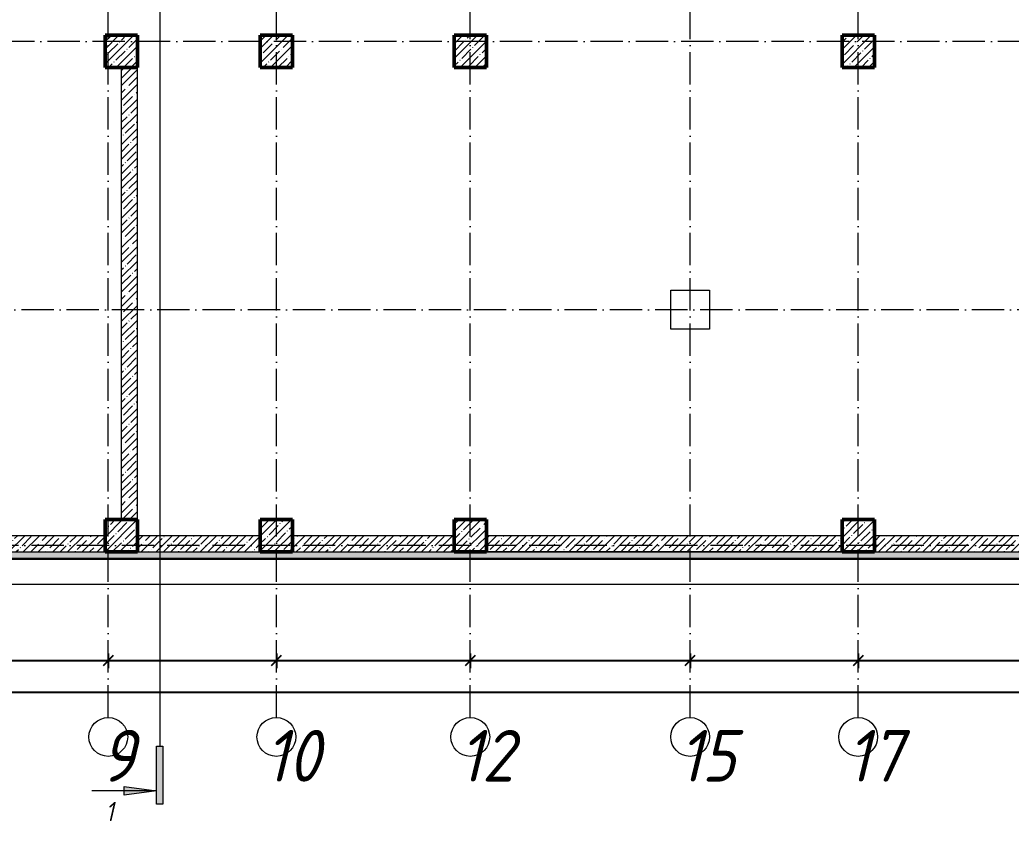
# Model space of a CAD drawing. Header units: millimetres. Extents: x -356862 to 418287, y 0 to 839748.
# Drawn here: x -337670 to -322335, y 452930 to 465334 of the extents above; entities that cross this region are included whole.
import ezdxf

# ---------------------------------------------------------------- set-up
doc = ezdxf.new("R2010")
doc.units = ezdxf.units.MM
doc.linetypes.add('50_200_ШТРИХ_1Т_ш5_п1_п1_', pattern=[700, 500, -100, 0, -100])
for name, color, linetype, lineweight in [('A-____-____-DIMS', 7, 'Continuous', 9), ('A-FLOR-____-OTLN', 7, 'Continuous', 9), ('A-WALL-____-MCUT', 7, 'Continuous', 13), ('A-WALL-____-MCUT-1', 7, 'Continuous', 9), ('A-WALL-____-MCUT-3', 7, 'Continuous', 9), ('A-WALL-____-PATT-1', 7, 'Continuous', 9), ('A-WALL-FNSH-MCUT-1', 7, 'Continuous', 9), ('G-____-____-SYMB', 7, 'Continuous', 9), ('S-COLS-____-MCUT', 7, 'Continuous', 50), ('S-COLS-____-OTLN', 7, 'Continuous', 9), ('S-GRID-____-IDEN', 7, 'Continuous', 9), ('S-GRID-____-OTLN-1', 7, '50_200_ШТРИХ_1Т_ш5_п1_п1_', 9)]:
    doc.layers.add(name, color=color, linetype=linetype, lineweight=lineweight)
doc.layers.add('G-____-____-SYMB-1', color=9, linetype='Continuous', lineweight=9, true_color=0x808080)
doc.styles.add('ISOCPEUR_I', font='isocpeui.ttf', dxfattribs={"width": 0.9, "height": 2.5})
doc.styles.add('ISOCPEUR_I_4', font='isocpeui.ttf', dxfattribs={"width": 0.85, "height": 2})
doc.dimstyles.new('ISO-2_5_0_9К_БОЛЬШОЙ_ОСИ', dxfattribs={"dimscale": 304.8, "dimtxt": 248.995294, "dimasz": 0.492126, "dimexe": 0.393701, "dimexo": 0, "dimgap": 0, "dimtad": 1, "dimdec": 0, "dimzin": 0, "dimdsep": 46, "dimtxsty": 'ISOCPEUR_I', "dimblk1": 'OBLIQUE', "dimblk2": 'OBLIQUE', "dimsah": 1, "dimcen": 0.09, "dimdle": 0.393701, "dimazin": 0, "dimtfac": 1, "dimtdec": 4, "dimtix": 1, "dimtmove": 0, "dimatfit": 3, "dimfxl": 1, "dimtvp": 1, "dimtolj": 1, "dimtzin": 0, "dimarcsym": 2})
pattern_1 = [(45, (-350751.34, 459015.94), (-114.04925, 114.04925), []), (45, (-350637.3, 459015.94), (-114.04925, 114.04925), [201.612, -40.322, 3.353, -36.97])]

# ---------------------------------------------------------------- blocks, each defined once
blk = doc.blocks.new('BSC_Колонна _Прямоугольная - 500х500-V69-АР1_Кладочный план подвала в осях 1-64_А-ГГ')
at = {"layer": 'S-COLS-____-OTLN'}
h = blk.add_hatch(dxfattribs=at)
h.set_pattern_fill('FP_80', color=256, style=0, pattern_type=2)
h.set_pattern_definition([(45, (-14650, -5831.04), (-114.0493, 114.0493), []), (45, (-14535.95, -5831.04), (-114.0493, 114.0493), [201.612, -40.322, 3.353, -36.97])])
h.paths.add_polyline_path([(-250, -250), (250, -250), (250, 250), (-250, 250)], flags=0)
at = {"layer": 'S-COLS-____-MCUT'}
for p, q in [((250, 250), (-250, 250)), ((-250, 250), (-250, -250)), ((250, -250), (250, 250)), ((-250, -250), (250, -250))]:
    blk.add_line(p, q, dxfattribs=at)
blk = doc.blocks.new('BSC_Колонна _Прямоугольная - 500х500-V77-АР1_Кладочный план подвала в осях 1-64_А-ГГ')
at = {"layer": 'S-COLS-____-OTLN'}
h = blk.add_hatch(dxfattribs=at)
h.set_pattern_fill('FP_88', color=256, style=0, pattern_type=2)
h.set_pattern_definition([(45, (-20050, 1668.96), (-114.0493, 114.0493), []), (45, (-19935.95, 1668.96), (-114.0493, 114.0493), [201.613, -40.323, 3.353, -36.97])])
h.paths.add_polyline_path([(-250, -250), (250, -250), (250, 250), (-250, 250)], flags=0)
at = {"layer": 'S-COLS-____-MCUT'}
for p, q in [((250, 250), (-250, 250)), ((-250, 250), (-250, -250)), ((250, -250), (250, 250)), ((-250, -250), (250, -250))]:
    blk.add_line(p, q, dxfattribs=at)
blk = doc.blocks.new('BSC_Колонна _Прямоугольная - 500х500-V78-АР1_Кладочный план подвала в осях 1-64_А-ГГ')
at = {"layer": 'S-COLS-____-OTLN'}
h = blk.add_hatch(dxfattribs=at)
h.set_pattern_fill('FP_89', color=256, style=0, pattern_type=2)
h.set_pattern_definition([(45, (-20050, -5831.04), (-114.0493, 114.0493), []), (45, (-19935.95, -5831.04), (-114.0493, 114.0493), [201.613, -40.323, 3.353, -36.97])])
h.paths.add_polyline_path([(-250, -250), (250, -250), (250, 250), (-250, 250)], flags=0)
at = {"layer": 'S-COLS-____-MCUT'}
for p, q in [((250, 250), (-250, 250)), ((-250, 250), (-250, -250)), ((250, -250), (250, 250)), ((-250, -250), (250, -250))]:
    blk.add_line(p, q, dxfattribs=at)
blk = doc.blocks.new('BSC_Колонна _Прямоугольная - 500х500-V93-АР1_Кладочный план подвала в осях 1-64_А-ГГ')
at = {"layer": 'S-COLS-____-OTLN'}
h = blk.add_hatch(dxfattribs=at)
h.set_pattern_fill('FP_105', color=256, style=0, pattern_type=2)
h.set_pattern_definition([(45, (-26050, 1668.96), (-114.0493, 114.0493), []), (45, (-25935.95, 1668.96), (-114.0493, 114.0493), [201.613, -40.323, 3.353, -36.97])])
h.paths.add_polyline_path([(-250, -250), (250, -250), (250, 250), (-250, 250)], flags=0)
at = {"layer": 'S-COLS-____-MCUT'}
for p, q in [((250, 250), (-250, 250)), ((-250, 250), (-250, -250)), ((250, -250), (250, 250)), ((-250, -250), (250, -250))]:
    blk.add_line(p, q, dxfattribs=at)
blk = doc.blocks.new('BSC_Колонна _Прямоугольная - 500х500-V94-АР1_Кладочный план подвала в осях 1-64_А-ГГ')
at = {"layer": 'S-COLS-____-OTLN'}
h = blk.add_hatch(dxfattribs=at)
h.set_pattern_fill('FP_106', color=256, style=0, pattern_type=2)
h.set_pattern_definition([(45, (-26050, -5831.04), (-114.0493, 114.0493), []), (45, (-25935.95, -5831.04), (-114.0493, 114.0493), [201.613, -40.323, 3.353, -36.97])])
h.paths.add_polyline_path([(-250, -250), (250, -250), (250, 250), (-250, 250)], flags=0)
at = {"layer": 'S-COLS-____-MCUT'}
for p, q in [((250, 250), (-250, 250)), ((-250, 250), (-250, -250)), ((250, -250), (250, 250)), ((-250, -250), (250, -250))]:
    blk.add_line(p, q, dxfattribs=at)
blk = doc.blocks.new('BSC_Колонна _Прямоугольная - 500х500-V138-АР1_Кладочный план подвала в осях 1-64_А-ГГ')
at = {"layer": 'S-COLS-____-OTLN'}
h = blk.add_hatch(dxfattribs=at)
h.set_pattern_fill('FP_154', color=256, style=0, pattern_type=2)
h.set_pattern_definition([(45, (-17050, -5831.04), (-114.0493, 114.0493), []), (45, (-16935.95, -5831.04), (-114.0493, 114.0493), [201.612, -40.322, 3.353, -36.97])])
h.paths.add_polyline_path([(-250, -250), (250, -250), (250, 250), (-250, 250)], flags=0)
at = {"layer": 'S-COLS-____-MCUT'}
for p, q in [((250, 250), (-250, 250)), ((-250, 250), (-250, -250)), ((250, -250), (250, 250)), ((-250, -250), (250, -250))]:
    blk.add_line(p, q, dxfattribs=at)
blk = doc.blocks.new('BSC_Колонна _Прямоугольная - 500х500-V139-АР1_Кладочный план подвала в осях 1-64_А-ГГ')
at = {"layer": 'S-COLS-____-OTLN'}
h = blk.add_hatch(dxfattribs=at)
h.set_pattern_fill('FP_155', color=256, style=0, pattern_type=2)
h.set_pattern_definition([(45, (-14650, 1668.96), (-114.0493, 114.0493), []), (45, (-14535.95, 1668.96), (-114.0493, 114.0493), [201.612, -40.322, 3.353, -36.97])])
h.paths.add_polyline_path([(-250, -250), (250, -250), (250, 250), (-250, 250)], flags=0)
at = {"layer": 'S-COLS-____-MCUT'}
for p, q in [((250, 250), (-250, 250)), ((-250, 250), (-250, -250)), ((250, -250), (250, 250)), ((-250, -250), (250, -250))]:
    blk.add_line(p, q, dxfattribs=at)
blk = doc.blocks.new('Ось сетки - Круг_Ø6_00__ISO-2_5_0_9K_-25732049-АР1_Кладочный план подвала в осях 1-64_А-ГГ')
at = {"layer": 'S-GRID-____-IDEN'}
blk.add_circle((0, 0), 3, dxfattribs=at)
blk = doc.blocks.new('Разрез - Концевая часть разреза-18266132-АР1_Кладочный план подвала в осях 1-64_А-ГГ')
at = {"layer": 'G-____-____-SYMB'}
for points in [[(0, 0.5), (0, -0.5), (-9, -0.5), (-9, 0.5)], [(-6.29, -5.5), (-7.61, -5.5), (-6.95, -0.5)]]:
    blk.add_hatch(color=256, dxfattribs=at).paths.add_polyline_path(points, flags=0)
for p, q in [((0, 0.5), (-9, 0.5)), ((-9, 0.5), (-9, -0.5)), ((0, -0.5), (0, 0.5)), ((-9, -0.5), (0, -0.5)), ((-6.95, -0.5), (-7.61, -5.5)), ((-6.95, -0.5), (-6.95, -10.5)), ((-6.29, -5.5), (-6.95, -0.5)), ((-7.61, -5.5), (-6.29, -5.5))]:
    blk.add_line(p, q, dxfattribs=at)
blk = doc.blocks.new('_Oblique')
at = {"color": 0, "linetype": 'ByBlock', "lineweight": -2}
blk.add_line((-0.5, -0.5), (0.5, 0.5), dxfattribs=at)
blk = doc.blocks.new('*D8102')
at = {"layer": 'A-____-____-DIMS', "color": 0, "lineweight": -2, "transparency": 16777216}
for p, q in [((-340901, 455523), (-340901, 455297)), ((-336301, 455523), (-336301, 455297)), ((-341021, 455417), (-336181, 455417))]:
    blk.add_line(p, q, dxfattribs=at)
at = {"layer": 'Defpoints', "color": 0, "transparency": 16777216}
for p in [(-340901, 455523), (-336301, 455523), (-336301, 455417)]:
    blk.add_point(p, dxfattribs=at)
at = {"layer": 'A-____-____-DIMS', "color": 0, "lineweight": -2, "transparency": 16777216, "xscale": 150, "yscale": 150, "zscale": 150, "rotation": 180}
blk.add_blockref('_Oblique', (-340901, 455417), dxfattribs=at)
at = {"layer": 'A-____-____-DIMS', "color": 0, "lineweight": -2, "transparency": 16777216, "xscale": 150, "yscale": 150, "zscale": 150}
blk.add_blockref('_Oblique', (-336301, 455417), dxfattribs=at)
at = {"layer": 'A-____-____-DIMS', "color": 0, "transparency": 16777216, "insert": (-338601, 455419), "char_height": 2.5, "width": 781.46, "attachment_point": 5, "style": 'ISOCPEUR_I'}
blk.add_mtext('\\A1;4600', dxfattribs=at)
blk = doc.blocks.new('*D8103')
at = {"layer": 'A-____-____-DIMS', "color": 0, "lineweight": -2, "transparency": 16777216}
for p, q in [((-336301, 455523), (-336301, 455297)), ((-333701, 455523), (-333701, 455297)), ((-336421, 455417), (-333581, 455417))]:
    blk.add_line(p, q, dxfattribs=at)
at = {"layer": 'Defpoints', "color": 0, "transparency": 16777216}
for p in [(-336301, 455523), (-333701, 455523), (-333701, 455417)]:
    blk.add_point(p, dxfattribs=at)
at = {"layer": 'A-____-____-DIMS', "color": 0, "lineweight": -2, "transparency": 16777216, "xscale": 150, "yscale": 150, "zscale": 150, "rotation": 180}
blk.add_blockref('_Oblique', (-336301, 455417), dxfattribs=at)
at = {"layer": 'A-____-____-DIMS', "color": 0, "lineweight": -2, "transparency": 16777216, "xscale": 150, "yscale": 150, "zscale": 150}
blk.add_blockref('_Oblique', (-333701, 455417), dxfattribs=at)
at = {"layer": 'A-____-____-DIMS', "color": 0, "transparency": 16777216, "insert": (-335001, 455419), "char_height": 2.5, "width": 758.48, "attachment_point": 5, "style": 'ISOCPEUR_I'}
blk.add_mtext('\\A1;2600', dxfattribs=at)
blk = doc.blocks.new('*D8104')
at = {"layer": 'A-____-____-DIMS', "color": 0, "lineweight": -2, "transparency": 16777216}
for p, q in [((-333701, 455523), (-333701, 455297)), ((-330701, 455523), (-330701, 455297)), ((-333821, 455417), (-330581, 455417))]:
    blk.add_line(p, q, dxfattribs=at)
at = {"layer": 'Defpoints', "color": 0, "transparency": 16777216}
for p in [(-333701, 455523), (-330701, 455523), (-330701, 455417)]:
    blk.add_point(p, dxfattribs=at)
at = {"layer": 'A-____-____-DIMS', "color": 0, "lineweight": -2, "transparency": 16777216, "xscale": 150, "yscale": 150, "zscale": 150, "rotation": 180}
blk.add_blockref('_Oblique', (-333701, 455417), dxfattribs=at)
at = {"layer": 'A-____-____-DIMS', "color": 0, "lineweight": -2, "transparency": 16777216, "xscale": 150, "yscale": 150, "zscale": 150}
blk.add_blockref('_Oblique', (-330701, 455417), dxfattribs=at)
at = {"layer": 'A-____-____-DIMS', "color": 0, "transparency": 16777216, "insert": (-332201, 455419), "char_height": 2.5, "width": 758.48, "attachment_point": 5, "style": 'ISOCPEUR_I'}
blk.add_mtext('\\A1;3000', dxfattribs=at)
blk = doc.blocks.new('*D8105')
at = {"layer": 'A-____-____-DIMS', "color": 0, "lineweight": -2, "transparency": 16777216}
for p, q in [((-330701, 455523), (-330701, 455297)), ((-327301, 455523), (-327301, 455297)), ((-330821, 455417), (-327181, 455417))]:
    blk.add_line(p, q, dxfattribs=at)
at = {"layer": 'Defpoints', "color": 0, "transparency": 16777216}
for p in [(-330701, 455523), (-327301, 455523), (-327301, 455417)]:
    blk.add_point(p, dxfattribs=at)
at = {"layer": 'A-____-____-DIMS', "color": 0, "lineweight": -2, "transparency": 16777216, "xscale": 150, "yscale": 150, "zscale": 150, "rotation": 180}
blk.add_blockref('_Oblique', (-330701, 455417), dxfattribs=at)
at = {"layer": 'A-____-____-DIMS', "color": 0, "lineweight": -2, "transparency": 16777216, "xscale": 150, "yscale": 150, "zscale": 150}
blk.add_blockref('_Oblique', (-327301, 455417), dxfattribs=at)
at = {"layer": 'A-____-____-DIMS', "color": 0, "transparency": 16777216, "insert": (-329001, 455419), "char_height": 2.5, "width": 781.46, "attachment_point": 5, "style": 'ISOCPEUR_I'}
blk.add_mtext('\\A1;3400', dxfattribs=at)
blk = doc.blocks.new('*D8106')
at = {"layer": 'A-____-____-DIMS', "color": 0, "lineweight": -2, "transparency": 16777216}
for p, q in [((-327301, 455523), (-327301, 455297)), ((-324701, 455523), (-324701, 455297)), ((-327421, 455417), (-324581, 455417))]:
    blk.add_line(p, q, dxfattribs=at)
at = {"layer": 'Defpoints', "color": 0, "transparency": 16777216}
for p in [(-327301, 455523), (-324701, 455523), (-324701, 455417)]:
    blk.add_point(p, dxfattribs=at)
at = {"layer": 'A-____-____-DIMS', "color": 0, "lineweight": -2, "transparency": 16777216, "xscale": 150, "yscale": 150, "zscale": 150, "rotation": 180}
blk.add_blockref('_Oblique', (-327301, 455417), dxfattribs=at)
at = {"layer": 'A-____-____-DIMS', "color": 0, "lineweight": -2, "transparency": 16777216, "xscale": 150, "yscale": 150, "zscale": 150}
blk.add_blockref('_Oblique', (-324701, 455417), dxfattribs=at)
at = {"layer": 'A-____-____-DIMS', "color": 0, "transparency": 16777216, "insert": (-326001, 455419), "char_height": 2.5, "width": 758.48, "attachment_point": 5, "style": 'ISOCPEUR_I'}
blk.add_mtext('\\A1;2600', dxfattribs=at)
blk = doc.blocks.new('*D8107')
at = {"layer": 'A-____-____-DIMS', "color": 0, "lineweight": -2, "transparency": 16777216}
for p, q in [((-324701, 455523), (-324701, 455297)), ((-321701, 455523), (-321701, 455297)), ((-324821, 455417), (-321581, 455417))]:
    blk.add_line(p, q, dxfattribs=at)
at = {"layer": 'Defpoints', "color": 0, "transparency": 16777216}
for p in [(-324701, 455523), (-321701, 455523), (-321701, 455417)]:
    blk.add_point(p, dxfattribs=at)
at = {"layer": 'A-____-____-DIMS', "color": 0, "lineweight": -2, "transparency": 16777216, "xscale": 150, "yscale": 150, "zscale": 150, "rotation": 180}
blk.add_blockref('_Oblique', (-324701, 455417), dxfattribs=at)
at = {"layer": 'A-____-____-DIMS', "color": 0, "lineweight": -2, "transparency": 16777216, "xscale": 150, "yscale": 150, "zscale": 150}
blk.add_blockref('_Oblique', (-321701, 455417), dxfattribs=at)
at = {"layer": 'A-____-____-DIMS', "color": 0, "transparency": 16777216, "insert": (-323201, 455419), "char_height": 2.5, "width": 758.48, "attachment_point": 5, "style": 'ISOCPEUR_I'}
blk.add_mtext('\\A1;3000', dxfattribs=at)
blk = doc.blocks.new('*D8129')
at = {"layer": 'A-____-____-DIMS', "color": 0, "lineweight": -2, "transparency": 16777216}
for p, q in [((-353101, 455035), (-353101, 454809)), ((-249601, 455035), (-249601, 454809)), ((-353221, 454929), (-249481, 454929))]:
    blk.add_line(p, q, dxfattribs=at)
at = {"layer": 'Defpoints', "color": 0, "transparency": 16777216}
for p in [(-353101, 455035), (-249601, 455035), (-249601, 454929)]:
    blk.add_point(p, dxfattribs=at)
at = {"layer": 'A-____-____-DIMS', "color": 0, "lineweight": -2, "transparency": 16777216, "xscale": 150, "yscale": 150, "zscale": 150, "rotation": 180}
blk.add_blockref('_Oblique', (-353101, 454929), dxfattribs=at)
at = {"layer": 'A-____-____-DIMS', "color": 0, "lineweight": -2, "transparency": 16777216, "xscale": 150, "yscale": 150, "zscale": 150}
blk.add_blockref('_Oblique', (-249601, 454929), dxfattribs=at)
at = {"layer": 'A-____-____-DIMS', "color": 0, "transparency": 16777216, "insert": (-301351, 454930), "char_height": 2.5, "width": 1080.26, "attachment_point": 5, "style": 'ISOCPEUR_I'}
blk.add_mtext('\\A1;103500', dxfattribs=at)

msp = doc.modelspace()

# ---------------------------------------------------------------- hatches: boundary and pattern name
at = {"layer": 'A-WALL-____-PATT-1'}
h = msp.add_hatch(dxfattribs=at)
h.set_pattern_fill('FP_1', color=256, style=0, pattern_type=2)
h.set_pattern_definition(pattern_1)
h.paths.add_polyline_path([(-335851.3432, 457596.983), (-335851.3432, 464596.983), (-336101.3432, 464596.983), (-336101.3432, 457596.983)], flags=0)
h = msp.add_hatch(dxfattribs=at)
h.set_pattern_fill('FP_1', color=256, style=0, pattern_type=2)
h.set_pattern_definition(pattern_1)
h.paths.add_polyline_path([(-336351.3432, 457096.983), (-336351.3432, 457346.983), (-339851.3432, 457346.983), (-339851.3432, 457096.983)], flags=0)
h = msp.add_hatch(dxfattribs=at)
h.set_pattern_fill('FP_1', color=256, style=0, pattern_type=2)
h.set_pattern_definition(pattern_1)
h.paths.add_polyline_path([(-333951.3432, 457096.983), (-333951.3432, 457346.983), (-335851.3432, 457346.983), (-335851.3432, 457096.983)], flags=0)
h = msp.add_hatch(dxfattribs=at)
h.set_pattern_fill('FP_1', color=256, style=0, pattern_type=2)
h.set_pattern_definition(pattern_1)
h.paths.add_polyline_path([(-330951.3432, 457096.983), (-330951.3432, 457346.983), (-333451.3432, 457346.983), (-333451.3432, 457096.983)], flags=0)
h = msp.add_hatch(dxfattribs=at)
h.set_pattern_fill('FP_1', color=256, style=0, pattern_type=2)
h.set_pattern_definition(pattern_1)
h.paths.add_polyline_path([(-324951.3432, 457096.983), (-324951.3432, 457346.983), (-330451.3432, 457346.983), (-330451.3432, 457096.983), (-329556.6723, 457096.983)], flags=0)
h = msp.add_hatch(dxfattribs=at)
h.set_pattern_fill('FP_1', color=256, style=0, pattern_type=2)
h.set_pattern_definition(pattern_1)
h.paths.add_polyline_path([(-321951.3432, 457096.983), (-321951.3432, 457346.983), (-324451.3432, 457346.983), (-324451.3432, 457096.983)], flags=0)
h = msp.add_hatch(dxfattribs=at)
h.set_pattern_fill('FP_91', color=256, style=0, pattern_type=2)
h.set_pattern_definition([(0, (-350751.34, 459015.94), (120.968, 69.841), [80.645, -161.29]), (120, (-350751.34, 459015.94), (-120.96808, 69.84086), [80.645, -161.29]), (60, (-350751.34, 459015.94), (-8e-05, 139.68186), [0, -161.29, 80.645, 0])])
h.paths.add_polyline_path([(-249399.3432, 456994.983), (-249399.3432, 457094.983), (-353203.3432, 457094.983), (-353203.3432, 456994.983), (-251786.5304, 456994.983)], flags=0)
at = {"layer": 'S-COLS-____-OTLN'}
h = msp.add_hatch(dxfattribs=at)
h.set_pattern_fill('FP_1', color=256, style=0, pattern_type=2)
h.set_pattern_definition(pattern_1)
h.paths.add_polyline_path([(-333951.3432, 457096.983), (-333451.3432, 457096.983), (-333451.3432, 457596.983), (-333951.3432, 457596.983)], flags=0)

# ---------------------------------------------------------------- linework, layer by layer
at = {"layer": 'A-FLOR-____-OTLN'}
for p, q in [((-327601.3432, 460546.983), (-327601.3432, 461146.983)), ((-327601.3432, 461146.983), (-327001.3432, 461146.983)), ((-327001.3432, 461146.983), (-327001.3432, 460546.983)), ((-327001.3432, 460546.983), (-327601.3432, 460546.983)), ((-353701.3432, 456596.983), (-312451.3432, 456596.983))]:
    msp.add_line(p, q, dxfattribs=at)
at = {"layer": 'A-WALL-____-MCUT'}
for p, q in [((-353311.3432, 456986.983), (-249391.3432, 456986.983)), ((-249399.3432, 456994.983), (-353303.3432, 456994.983))]:
    msp.add_line(p, q, dxfattribs=at)
at = {"layer": 'A-WALL-____-MCUT-1'}
for p, q in [((-336101.3432, 464596.983), (-336101.3432, 457596.983)), ((-335851.3432, 457596.983), (-335851.3432, 464596.983)), ((-336351.3432, 457346.983), (-339851.3432, 457346.983)), ((-333951.3432, 457346.983), (-335851.3432, 457346.983)), ((-333951.3432, 457096.983), (-333951.3432, 457346.983)), ((-330951.3432, 457346.983), (-333451.3432, 457346.983)), ((-333451.3432, 457346.983), (-333451.3432, 457096.983)), ((-324951.3432, 457346.983), (-330451.3432, 457346.983)), ((-321951.3432, 457346.983), (-324451.3432, 457346.983)), ((-339851.3432, 457096.983), (-336351.3432, 457096.983)), ((-335851.3432, 457096.983), (-333951.3432, 457096.983)), ((-333451.3432, 457096.983), (-330951.3432, 457096.983)), ((-324951.3432, 457096.983), (-330451.3432, 457096.983)), ((-324451.3432, 457096.983), (-321951.3432, 457096.983))]:
    msp.add_line(p, q, dxfattribs=at)
at = {"layer": 'A-WALL-____-MCUT-3'}
msp.add_line((-249499.3432, 457094.983), (-353203.3432, 457094.983), dxfattribs=at)
at = {"layer": 'A-WALL-FNSH-MCUT-1'}
msp.add_line((-333451.3432, 457096.983), (-333951.3432, 457096.983), dxfattribs=at)
at = {"layer": 'G-____-____-SYMB-1'}
msp.add_line((-335505.0722, 509168.7729), (-335505.0722, 454093.4023), dxfattribs=at)
at = {"layer": 'S-COLS-____-MCUT'}
for p, q in [((-333451.3432, 457596.983), (-333951.3432, 457596.983)), ((-333951.3432, 457596.983), (-333951.3432, 457096.983)), ((-333451.3432, 457096.983), (-333451.3432, 457596.983)), ((-333951.3432, 457096.983), (-333451.3432, 457096.983))]:
    msp.add_line(p, q, dxfattribs=at)
at = {"layer": 'S-GRID-____-OTLN-1'}
for p, q in [((-336301.3432, 454533.3346), (-336301.3432, 508896.9006)), ((-333701.3432, 454533.3346), (-333701.3432, 508896.9006)), ((-330701.3432, 454533.3346), (-330701.3432, 508896.9006)), ((-327301.3432, 454533.3346), (-327301.3432, 508896.9006)), ((-324701.3432, 454533.3346), (-324701.3432, 469166.4803)), ((-260432.5559, 464996.983), (-355420.1134, 464996.983)), ((-246832.7496, 460846.983), (-355420.1134, 460846.983)), ((-246676.9366, 457196.983), (-355420.1134, 457196.983))]:
    msp.add_line(p, q, dxfattribs=at)

# ---------------------------------------------------------------- block references
at = {"layer": 'G-____-____-SYMB', "extrusion": (0, 0, -1), "xscale": 99.99999999999993, "yscale": 99.99999999999993, "zscale": 99.99999999999993, "rotation": 90.00000000000053}
msp.add_blockref('Разрез - Концевая часть разреза-18266132-АР1_Кладочный план подвала в осях 1-64_А-ГГ', (335505.0722, 454093.4023), dxfattribs=at)
at = {"layer": 'S-COLS-____-OTLN'}
for name, p in [('BSC_Колонна _Прямоугольная - 500х500-V69-АР1_Кладочный план подвала в осях 1-64_А-ГГ', (-336101.3432, 464846.983)), ('BSC_Колонна _Прямоугольная - 500х500-V138-АР1_Кладочный план подвала в осях 1-64_А-ГГ', (-333701.3432, 464846.983)), ('BSC_Колонна _Прямоугольная - 500х500-V78-АР1_Кладочный план подвала в осях 1-64_А-ГГ', (-330701.3432, 464846.983)), ('BSC_Колонна _Прямоугольная - 500х500-V94-АР1_Кладочный план подвала в осях 1-64_А-ГГ', (-324701.3432, 464846.983)), ('BSC_Колонна _Прямоугольная - 500х500-V139-АР1_Кладочный план подвала в осях 1-64_А-ГГ', (-336101.3432, 457346.983)), ('BSC_Колонна _Прямоугольная - 500х500-V77-АР1_Кладочный план подвала в осях 1-64_А-ГГ', (-330701.3432, 457346.983)), ('BSC_Колонна _Прямоугольная - 500х500-V93-АР1_Кладочный план подвала в осях 1-64_А-ГГ', (-324701.3432, 457346.983))]:
    msp.add_blockref(name, p, dxfattribs=at)
at = {"layer": 'S-GRID-____-IDEN', "xscale": 99.99999999999993, "yscale": 99.99999999999993, "zscale": 99.99999999999993}
for p in [(-336301.3432, 454233.3346), (-333701.3432, 454233.3346), (-330701.3432, 454233.3346), (-327301.3432, 454233.3346), (-324701.3432, 454233.3346)]:
    msp.add_blockref('Ось сетки - Круг_Ø6_00__ISO-2_5_0_9K_-25732049-АР1_Кладочный план подвала в осях 1-64_А-ГГ', p, dxfattribs=at)

# ---------------------------------------------------------------- texts
at = {"layer": 'G-____-____-SYMB', "insert": (-336344.672, 453228.584), "char_height": 300, "width": 184.388125, "attachment_point": 1, "style": 'ISOCPEUR_I_4'}
msp.add_mtext('\\fISOCPEUR|b0|i1|c204|p34|;1', dxfattribs=at)
at = {"layer": 'S-GRID-____-IDEN', "char_height": 800, "attachment_point": 1, "style": 'ISOCPEUR_I'}
for s, insert, width in [('\\fISOCPEUR|b0|i1|c204|p34|;\\W.9;9', (-336423.0216, 454342.1093), 202.02525), ('10', (-333882.4216, 454342.1093), 346.329), ('12', (-330882.4216, 454342.1093), 346.329), ('15', (-327482.4216, 454342.1093), 346.329), ('17', (-324882.4216, 454342.1093), 346.329)]:
    msp.add_mtext(s, dxfattribs=dict(at, insert=insert, width=width))

# ---------------------------------------------------------------- dimensions: what is measured, and where the dimension line sits
at = {"layer": 'A-____-____-DIMS'}
for base, p1, p2, override, picture, middle in [((-336301.3432, 455417.418), (-340901.3432, 455523.484), (-336301.3432, 455523.484), {"dimtxt": 400, "dimpost": '<>', "dimfxl": 4600}, '*D8102', (-338601.3432, 455418.668)), ((-333701.3432, 455417.418), (-336301.3432, 455523.484), (-333701.3432, 455523.484), {"dimtxt": 400, "dimpost": '<>', "dimfxl": 2600}, '*D8103', (-335001.3432, 455418.668)), ((-330701.3432, 455417.418), (-333701.3432, 455523.484), (-330701.3432, 455523.484), {"dimtxt": 400, "dimpost": '<>', "dimfxl": 3000}, '*D8104', (-332201.3432, 455418.668)), ((-327301.3432, 455417.418), (-330701.3432, 455523.484), (-327301.3432, 455523.484), {"dimtxt": 400, "dimpost": '<>', "dimfxl": 3400}, '*D8105', (-329001.3432, 455418.668)), ((-324701.3432, 455417.418), (-327301.3432, 455523.484), (-324701.3432, 455523.484), {"dimtxt": 400, "dimpost": '<>', "dimfxl": 2600}, '*D8106', (-326001.3432, 455418.668)), ((-321701.3432, 455417.418), (-324701.3432, 455523.484), (-321701.3432, 455523.484), {"dimtxt": 400, "dimpost": '<>', "dimfxl": 3000}, '*D8107', (-323201.3432, 455418.668)), ((-249601.3432, 454929.2109), (-353101.3432, 455035.2769), (-249601.3432, 455035.2769), {"dimtxt": 400, "dimpost": '<>', "dimfxl": 103500}, '*D8129', (-301351.3432, 454930.4609))]:
    dim = msp.add_linear_dim(base=base, p1=p1, p2=p2, dimstyle='ISO-2_5_0_9К_БОЛЬШОЙ_ОСИ', override=override, dxfattribs=at)
    dim.commit()
    dim.dimension.update_dxf_attribs({"geometry": picture, "text_midpoint": middle})

doc.saveas('drawing.dxf')
